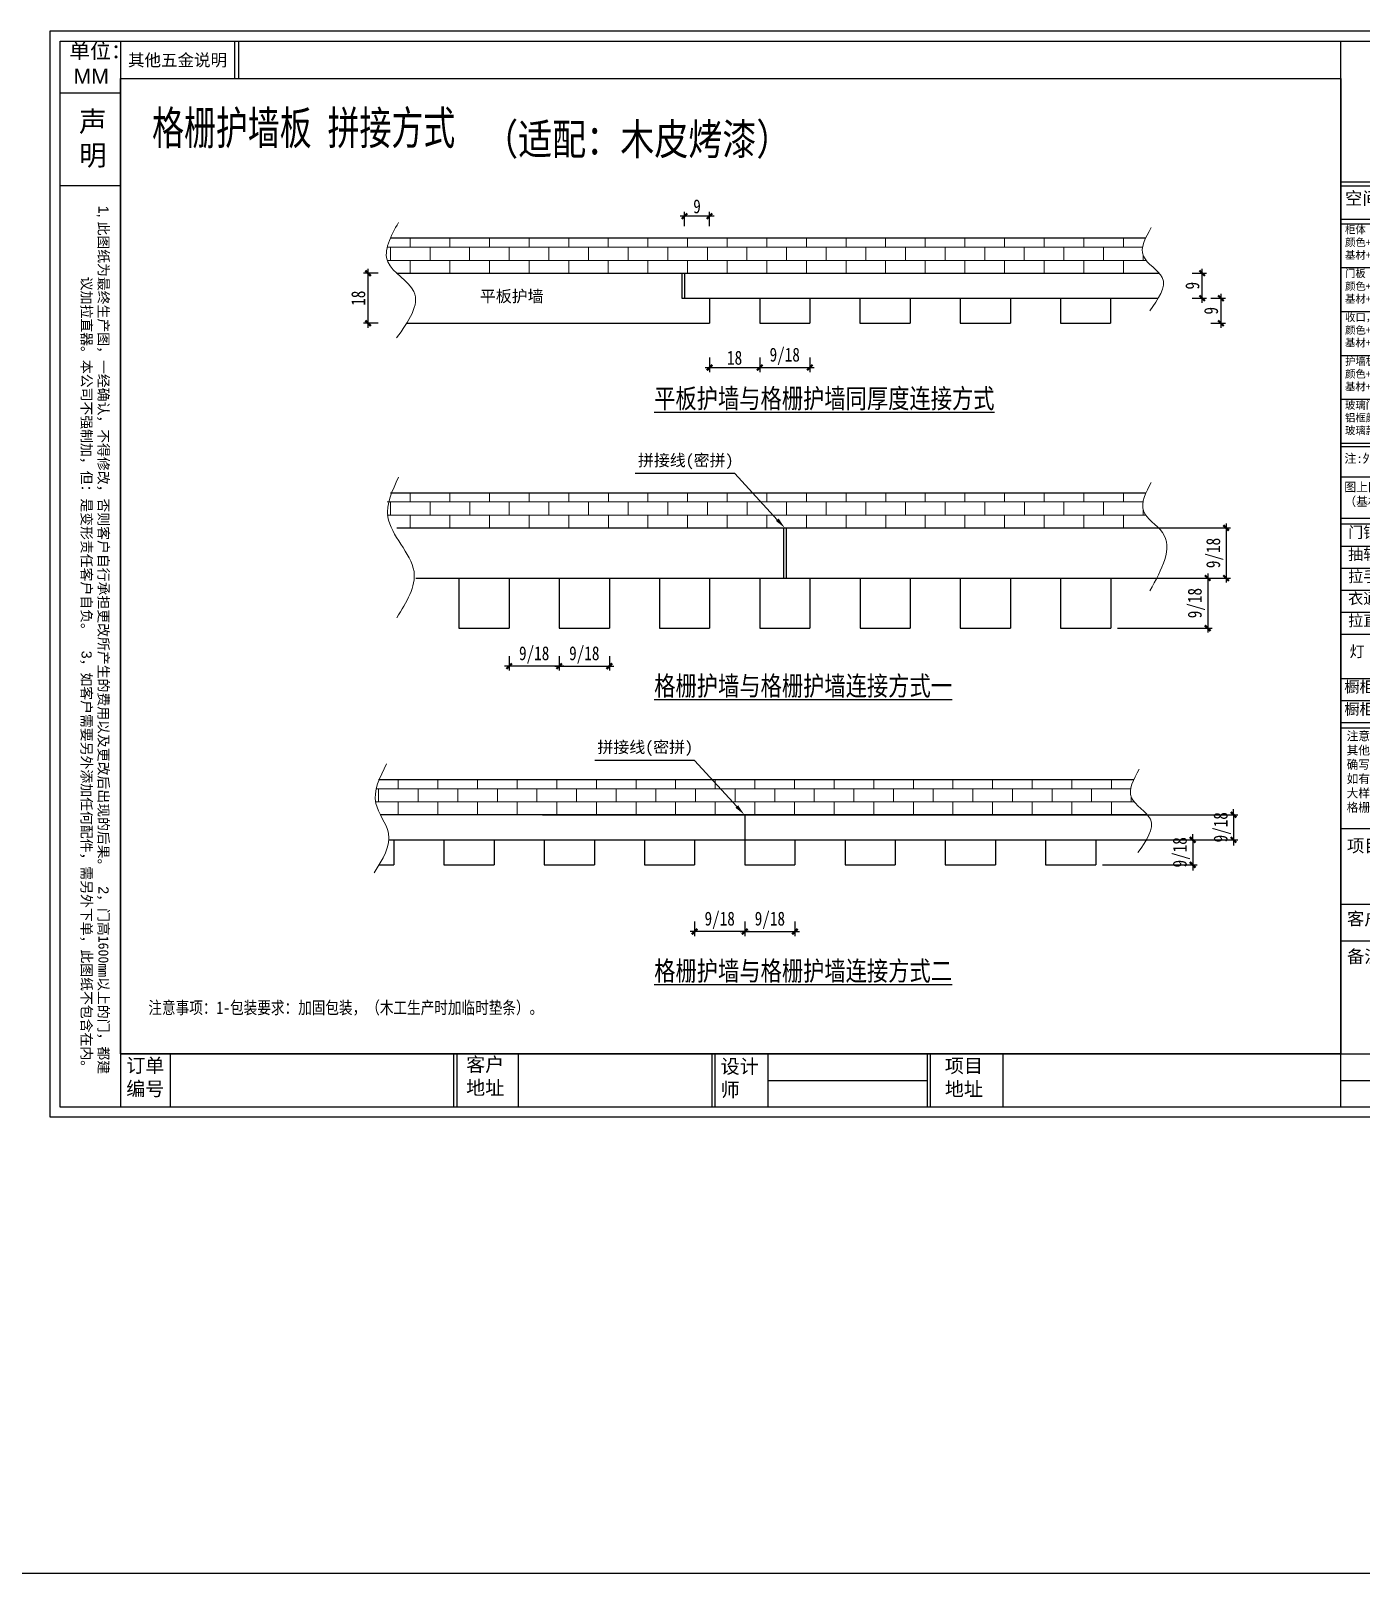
# Model space of a CAD drawing. Header units: millimetres. Extents: x 4862 to 20554, y 7569 to 11262.
# Drawn here: x 19748 to 20226, y 7569 to 8123 of the extents above; entities that cross this region are included whole.
import ezdxf
from ezdxf import colors
from ezdxf.entities.mleader import LeaderData, LeaderLine
from ezdxf.math import Vec2, Vec3

# ---------------------------------------------------------------- set-up
doc = ezdxf.new("R2010")
doc.units = ezdxf.units.MM
doc.layers.add('0 @ 1', color=7, linetype='Continuous')
doc.styles.get("Standard").update_dxf_attribs({"font": 'arial.ttf'})
doc.styles.add('宋', font='SimSun.ttf', dxfattribs={"width": 0.7})
doc.styles.add('宋体', font='SimSun.ttf')
doc.styles.add('家具尺寸文字', font='SimSun.ttf', dxfattribs={"width": 0.8})
doc.dimstyles.new('副本 固装比例2', dxfattribs={"dimscale": 2, "dimtxt": 2.5, "dimasz": 1, "dimexe": 0.8, "dimexo": 1.2, "dimgap": 0.5, "dimtad": 1, "dimdec": 0, "dimdsep": 46, "dimtxsty": '家具尺寸文字', "dimblk": 'ARCHTICK', "dimcen": 0, "dimdle": 0.8, "dimclrd": 8, "dimclre": 8, "dimclrt": 2, "dimadec": 1, "dimazin": 2, "dimtfac": 1, "dimtdec": 0, "dimtix": 1, "dimtmove": 2, "dimatfit": 2, "dimfxl": 0, "dimtolj": 1, "dimtzin": 0, "dimarcsym": 0})

# ---------------------------------------------------------------- blocks, each defined once
blk = doc.blocks.new('A$C398a0407')
for p, q in [((443.2, 6784), (443.2, 64)), ((1163.2, 6546.9), (1163.2, 6784)), ((1189.6, 6546.9), (1189.6, 6784)), ((8134, 64), (8134, 6784)), ((443.2, 6546.9), (8134, 6546.9)), ((8134, 5895.4), (9568, 5895.4)), ((8134, 5871.3), (9568, 5871.3)), ((8134, 5871.3), (9568, 5871.3)), ((8134, 5661), (9568, 5661)), ((8134, 5632.1), (9568, 5632.1)), ((8134, 5355.5), (9568, 5355.5)), ((8134, 5078.9), (9568, 5078.9)), ((8134, 4802.3), (9568, 4802.3)), ((8134, 4802.3), (9568, 4802.3)), ((8134, 4525.8), (9568, 4525.8)), ((8134, 4249.2), (9568, 4249.2)), ((8134, 4227.4), (9568, 4227.4)), ((8134, 4037), (9568, 4037)), ((8134, 3776.6), (9568, 3776.6)), ((8134, 3739.6), (9568, 3739.6)), ((8134, 3600.5), (9568, 3600.5)), ((8134, 3461.4), (9568, 3461.4)), ((8134, 3322.3), (9568, 3322.3)), ((8134, 3183.3), (9568, 3183.3)), ((8134, 3183.3), (9568, 3183.3)), ((8134, 3044.2), (9568, 3044.2)), ((8134, 3044.2), (9568, 3044.2)), ((8134, 2766.1), (9568, 2766.1)), ((8134, 2627), (9568, 2627)), ((8134, 2627), (9568, 2627)), ((8134, 2487.9), (9568, 2487.9)), ((8134, 2454.1), (9568, 2454.1)), ((8134, 2454.1), (9568, 2454.1)), ((8134, 2454.1), (9568, 2454.1)), ((8134, 1819.9), (9568, 1819.9)), ((8134, 1342.7), (9568, 1342.7)), ((8134, 1112.5), (9568, 1112.5)), ((443.2, 399), (9568, 399)), ((756.5, 399), (756.5, 64)), ((2542.3, 399), (2542.3, 64)), ((2562.3, 399), (2562.3, 64)), ((2948.7, 399), (2948.7, 64)), ((4169.9, 399), (4169.9, 64)), ((4189.9, 399), (4189.9, 64)), ((4522.7, 399), (4522.7, 64)), ((5527, 399), (5527, 64)), ((5547, 399), (5547, 64)), ((6003.2, 399), (6003.2, 64)), ((4522.7, 231.5), (5527, 231.5)), ((8134, 231.5), (9568, 231.5))]:
    blk.add_line(p, q)
at = {"color": 8}
for p, q in [((64, 6457.7), (443.2, 6457.7)), ((64, 5874.2), (443.2, 5874.2))]:
    blk.add_line(p, q, dxfattribs=at)
for points in [[(9632, 0), (0, 0), (0, 6848), (9632, 6848)], [(9568, 64), (64, 64), (64, 6784), (9568, 6784)]]:
    blk.add_lwpolyline(points, close=True)
at = {"color": 8, "attachment_point": 1, "style": '宋体'}
for s, width, gutter_width, insert, char_height in [('空间名称', 575.66, 12.1, (8160.3, 5832.6), 80), ('柜体\\P颜色+手册型号\\P基材+厚度', 575.66, 12.1, (8160.3, 5619.1), 48), ('门板\\P颜色+手册型号\\P基材+厚度', 575.66, 12.1, (8160.3, 5342.6), 48), ('收口，见光板\\P颜色+手册型号\\P基材+厚度', 575.66, 12.1, (8160.3, 5066), 48), ('护墙板\\P颜色+手册型号\\P基材+厚度', 575.66, 12.1, (8160.3, 4789.4), 48), ('玻璃门手册型号\\P铝框颜色：\\P玻璃款式：', 575.66, 12.1, (8160.3, 4512.8), 48), ('门铰', 580.458, 12.2, (8179.9, 3722), 70), ('抽轨', 580.458, 12.2, (8179.9, 3583), 70), ('拉手', 580.458, 12.2, (8179.9, 3443.9), 70), ('衣通', 580.458, 12.2, (8179.9, 3304.8), 70), ('拉直器', 580.458, 12.2, (8179.9, 3165.7), 70), ('灯', 580.458, 12.2, (8188.5, 2970.9), 70), ('橱柜支撑脚', 580.458, 12.2, (8156.4, 2748.2), 70), ('橱柜踢脚线', 580.458, 12.2, (8156.4, 2607.9), 70), ('客户\\P地址', 596.489, 12.5, (2621.8, 377), 88), ('订单\\P编号', 596.489, 12.5, (479.9, 370.6), 88), ('设计\\P师', 596.489, 12.5, (4225.5, 364.6), 88), ('项目\\P地址', 596.489, 12.5, (5638.6, 368.9), 88)]:
    blk.add_mtext_dynamic_manual_height_columns(s, width=width, gutter_width=gutter_width, heights=[0], dxfattribs=dict(at, insert=insert, char_height=char_height))
at = {"color": 8, "insert": (368.9, 272.3), "char_height": 64, "width": 5497.15, "attachment_point": 3, "rotation": 270}
blk.add_mtext('1, {\\fSimSun|b0|i0|c134|p2;此图纸为最终生产图，一经确认，不得修改，否则客户自行承担更改所产生的费用以及更改后出现的后果。  }2{\\fSimSun|b0|i0|c134|p2;，门高1600mm以上的门，都建议加拉直器。本公司不强制加，但：是变形责任客户自负。  }3{\\fSimSun|b0|i0|c134|p2;，如客户需要另外添加任何配件，需另外下单，此图纸不包含在内。}', dxfattribs=at)
at = {"attachment_point": 1, "style": '宋体'}
for s, width, gutter_width, insert, char_height in [('注:外抽面默认同门，内抽面同柜体。', 1290.05, 10.1, (8155.9, 4181), 56.296), ('{\\fMicrosoft YaHei|b0|i0|c134|p34;\\C2;注意：\\P其他非公司常用五金或者板材，必须图上明确写清楚五金的配法（客供或需工厂打样）\\P如有线条需写线条型号，非厂线条墙画线条大样图。\\P格栅造型，需附格栅大样图。}', 1407.047, 8.44, (8170.5, 2430.1), 54.045)]:
    blk.add_mtext_dynamic_manual_height_columns(s, width=width, gutter_width=gutter_width, heights=[0], dxfattribs=dict(at, insert=insert, char_height=char_height))
at = {"color": 1, "insert": (8155.9, 3999.7), "char_height": 54.688, "attachment_point": 1, "style": '宋体'}
blk.add_mtext_dynamic_manual_height_columns('图上同一种颜色的线表示同一种板材\\P（基材与颜色均一致）混搭产品注意', width=1290.05, gutter_width=10.1, heights=[0], dxfattribs=at)
at = {"layer": '0 @ 1', "color": 8, "attachment_point": 1}
for s, insert, char_height, width in [('\\pi13.703;单位：\\P\\pi40.286;MM', (107.3, 6770.1), 96, 391.163), ('{\\fSimSun|b0|i0|c134|p2;其他五金说明}', (490.9, 6701.9), 76.325, 737.994), ('声明', (182.3, 6340), 127.53, 194.038)]:
    blk.add_mtext(s, dxfattribs=dict(at, insert=insert, char_height=char_height, width=width))
at = {"layer": '0 @ 1', "color": 30, "char_height": 80, "width": 452.345, "attachment_point": 1}
for s, insert in [('{\\fSimSun|b0|i0|c134|p2;项目名称}', (8172.7, 1751.7)), ('{\\fSimSun|b0|i0|c134|p2;客户签字}', (8172.7, 1291.3)), ('{\\fSimSun|b0|i0|c134|p2;备注：}', (8172.7, 1053.7))]:
    blk.add_mtext(s, dxfattribs=dict(at, insert=insert))
blk = doc.blocks.new('_ArchTick')
at = {"color": 0, "linetype": 'ByBlock', "const_width": 0.4}
blk.add_lwpolyline([(-0.5, -0.5), (0.5, 0.5)], dxfattribs=at)
blk = doc.blocks.new('*D487')
at = {"color": 8, "lineweight": -2, "transparency": 16777216}
for p, q in [((19991.66, 8005.89), (19991.66, 8000.69)), ((20009.66, 8005.89), (20009.66, 8000.69)), ((19990.06, 8002.29), (20011.26, 8002.29))]:
    blk.add_line(p, q, dxfattribs=at)
at = {"layer": 'Defpoints', "color": 0, "transparency": 16777216}
for p in [(19991.66, 8018.19), (20009.66, 8018.19), (20009.66, 8002.29)]:
    blk.add_point(p, dxfattribs=at)
at = {"color": 8, "lineweight": -2, "transparency": 16777216, "xscale": 2, "yscale": 2, "zscale": 2, "rotation": 180}
blk.add_blockref('_ArchTick', (19991.66, 8002.29), dxfattribs=at)
at = {"color": 8, "lineweight": -2, "transparency": 16777216, "xscale": 2, "yscale": 2, "zscale": 2}
blk.add_blockref('_ArchTick', (20009.66, 8002.29), dxfattribs=at)
at = {"color": 2, "transparency": 16777216, "insert": (20000.66, 8005.79), "char_height": 5, "attachment_point": 5, "style": '家具尺寸文字'}
blk.add_mtext('\\A1;18', dxfattribs=at)
blk = doc.blocks.new('*D488')
at = {"color": 8, "lineweight": -2, "transparency": 16777216}
for p, q in [((19869.06, 8016.59), (19869.06, 8037.79)), ((19872.66, 8036.19), (19867.46, 8036.19)), ((19872.66, 8018.19), (19867.46, 8018.19))]:
    blk.add_line(p, q, dxfattribs=at)
at = {"layer": 'Defpoints', "color": 0, "transparency": 16777216}
for p in [(19869.06, 8036.19), (19880.14, 8036.19), (19882.89, 8018.19)]:
    blk.add_point(p, dxfattribs=at)
at = {"color": 8, "lineweight": -2, "transparency": 16777216, "xscale": 2, "yscale": 2, "zscale": 2}
for p, rotation in [((19869.06, 8036.19), 90), ((19869.06, 8018.19), 270)]:
    blk.add_blockref('_ArchTick', p, dxfattribs=dict(at, rotation=rotation))
at = {"color": 2, "transparency": 16777216, "insert": (19865.56, 8027.19), "char_height": 5, "attachment_point": 5, "rotation": 90, "style": '家具尺寸文字'}
blk.add_mtext('\\A1;18', dxfattribs=at)
blk = doc.blocks.new('*D489')
at = {"color": 8, "lineweight": -2, "transparency": 16777216}
for p, q in [((20168.53, 8025.59), (20168.53, 8037.79)), ((20164.93, 8036.19), (20170.13, 8036.19)), ((20164.93, 8027.19), (20170.13, 8027.19))]:
    blk.add_line(p, q, dxfattribs=at)
at = {"layer": 'Defpoints', "color": 0, "transparency": 16777216}
for p in [(20148.8, 8036.19), (20168.53, 8036.19), (20152.78, 8027.19)]:
    blk.add_point(p, dxfattribs=at)
at = {"color": 8, "lineweight": -2, "transparency": 16777216, "xscale": 2, "yscale": 2, "zscale": 2}
for p, rotation in [((20168.53, 8036.19), 90), ((20168.53, 8027.19), 270)]:
    blk.add_blockref('_ArchTick', p, dxfattribs=dict(at, rotation=rotation))
at = {"color": 2, "transparency": 16777216, "insert": (20165.03, 8031.69), "char_height": 5, "attachment_point": 5, "rotation": 90, "style": '家具尺寸文字'}
blk.add_mtext('\\A1;9', dxfattribs=at)
blk = doc.blocks.new('*D490')
at = {"color": 8, "lineweight": -2, "transparency": 16777216}
for p, q in [((20171.65, 8027.19), (20176.85, 8027.19)), ((20175.25, 8028.79), (20175.25, 8016.59)), ((20171.65, 8018.19), (20176.85, 8018.19))]:
    blk.add_line(p, q, dxfattribs=at)
at = {"layer": 'Defpoints', "color": 0, "transparency": 16777216}
for p in [(20150.67, 8027.19), (20135.66, 8018.19), (20175.25, 8018.19)]:
    blk.add_point(p, dxfattribs=at)
at = {"color": 8, "lineweight": -2, "transparency": 16777216, "xscale": 2, "yscale": 2, "zscale": 2}
for p, rotation in [((20175.25, 8027.19), 90), ((20175.25, 8018.19), 270)]:
    blk.add_blockref('_ArchTick', p, dxfattribs=dict(at, rotation=rotation))
at = {"color": 2, "transparency": 16777216, "insert": (20171.75, 8022.69), "char_height": 5, "attachment_point": 5, "rotation": 90, "style": '家具尺寸文字'}
blk.add_mtext('\\A1;9', dxfattribs=at)
blk = doc.blocks.new('*D483')
at = {"color": 8, "lineweight": -2, "transparency": 16777216}
for p, q in [((19993.26, 8056.65), (19981.06, 8056.65)), ((19982.66, 8053.05), (19982.66, 8058.25)), ((19991.66, 8053.05), (19991.66, 8058.25))]:
    blk.add_line(p, q, dxfattribs=at)
at = {"layer": 'Defpoints', "color": 0, "transparency": 16777216}
for p in [(19982.66, 8056.65), (19982.66, 8036.19), (19991.66, 8027.19)]:
    blk.add_point(p, dxfattribs=at)
at = {"color": 8, "lineweight": -2, "transparency": 16777216, "xscale": 2, "yscale": 2, "zscale": 2, "rotation": 180}
blk.add_blockref('_ArchTick', (19982.66, 8056.65), dxfattribs=at)
at = {"color": 8, "lineweight": -2, "transparency": 16777216, "xscale": 2, "yscale": 2, "zscale": 2}
blk.add_blockref('_ArchTick', (19991.66, 8056.65), dxfattribs=at)
at = {"color": 2, "transparency": 16777216, "insert": (19987.16, 8060.15), "char_height": 5, "attachment_point": 5, "style": '家具尺寸文字'}
blk.add_mtext('\\A1;9', dxfattribs=at)
blk = doc.blocks.new('*D484')
at = {"color": 8, "lineweight": -2, "transparency": 16777216}
for p, q in [((20009.66, 8005.89), (20009.66, 8000.69)), ((20027.66, 8005.89), (20027.66, 8000.69)), ((20008.06, 8002.29), (20029.26, 8002.29))]:
    blk.add_line(p, q, dxfattribs=at)
at = {"layer": 'Defpoints', "color": 0, "transparency": 16777216}
for p in [(20009.66, 8018.19), (20027.66, 8018.19), (20027.66, 8002.29)]:
    blk.add_point(p, dxfattribs=at)
at = {"color": 8, "lineweight": -2, "transparency": 16777216, "xscale": 2, "yscale": 2, "zscale": 2, "rotation": 180}
blk.add_blockref('_ArchTick', (20009.66, 8002.29), dxfattribs=at)
at = {"color": 8, "lineweight": -2, "transparency": 16777216, "xscale": 2, "yscale": 2, "zscale": 2}
blk.add_blockref('_ArchTick', (20027.66, 8002.29), dxfattribs=at)
at = {"color": 2, "transparency": 16777216, "insert": (20018.66, 8006.33), "char_height": 5, "attachment_point": 5, "style": '家具尺寸文字'}
blk.add_mtext('\\A1;9/18', dxfattribs=at)
blk = doc.blocks.new('*D485')
at = {"color": 8, "lineweight": -2, "transparency": 16777216}
for p, q in [((20002.71, 7799.76), (20023.91, 7799.76)), ((20004.31, 7803.36), (20004.31, 7798.16)), ((20022.31, 7803.36), (20022.31, 7798.16))]:
    blk.add_line(p, q, dxfattribs=at)
at = {"layer": 'Defpoints', "color": 0, "transparency": 16777216}
for p in [(20004.31, 7823.71), (20022.31, 7823.71), (20022.31, 7799.76)]:
    blk.add_point(p, dxfattribs=at)
at = {"color": 8, "lineweight": -2, "transparency": 16777216, "xscale": 2, "yscale": 2, "zscale": 2, "rotation": 180}
blk.add_blockref('_ArchTick', (20004.31, 7799.76), dxfattribs=at)
at = {"color": 8, "lineweight": -2, "transparency": 16777216, "xscale": 2, "yscale": 2, "zscale": 2}
blk.add_blockref('_ArchTick', (20022.31, 7799.76), dxfattribs=at)
at = {"color": 2, "transparency": 16777216, "insert": (20013.31, 7803.81), "char_height": 5, "attachment_point": 5, "style": '家具尺寸文字'}
blk.add_mtext('\\A1;9/18', dxfattribs=at)
blk = doc.blocks.new('*D486')
at = {"color": 8, "lineweight": -2, "transparency": 16777216}
for p, q in [((20005.91, 7799.76), (19984.71, 7799.76)), ((19986.31, 7803.36), (19986.31, 7798.16)), ((20004.31, 7803.36), (20004.31, 7798.16))]:
    blk.add_line(p, q, dxfattribs=at)
at = {"layer": 'Defpoints', "color": 0, "transparency": 16777216}
for p in [(19986.31, 7823.71), (20004.31, 7823.71), (19986.31, 7799.76)]:
    blk.add_point(p, dxfattribs=at)
at = {"color": 8, "lineweight": -2, "transparency": 16777216, "xscale": 2, "yscale": 2, "zscale": 2, "rotation": 180}
blk.add_blockref('_ArchTick', (19986.31, 7799.76), dxfattribs=at)
at = {"color": 8, "lineweight": -2, "transparency": 16777216, "xscale": 2, "yscale": 2, "zscale": 2}
blk.add_blockref('_ArchTick', (20004.31, 7799.76), dxfattribs=at)
at = {"color": 2, "transparency": 16777216, "insert": (19995.31, 7803.81), "char_height": 5, "attachment_point": 5, "style": '家具尺寸文字'}
blk.add_mtext('\\A1;9/18', dxfattribs=at)
blk = doc.blocks.new('*D479')
at = {"color": 8, "lineweight": -2, "transparency": 16777216}
for p, q in [((19937.69, 7898.66), (19937.69, 7893.46)), ((19955.69, 7898.66), (19955.69, 7893.46)), ((19936.09, 7895.06), (19957.29, 7895.06))]:
    blk.add_line(p, q, dxfattribs=at)
at = {"layer": 'Defpoints', "color": 0, "transparency": 16777216}
for p in [(19937.69, 7908.7), (19955.69, 7908.7), (19955.69, 7895.06)]:
    blk.add_point(p, dxfattribs=at)
at = {"color": 8, "lineweight": -2, "transparency": 16777216, "xscale": 2, "yscale": 2, "zscale": 2, "rotation": 180}
blk.add_blockref('_ArchTick', (19937.69, 7895.06), dxfattribs=at)
at = {"color": 8, "lineweight": -2, "transparency": 16777216, "xscale": 2, "yscale": 2, "zscale": 2}
blk.add_blockref('_ArchTick', (19955.69, 7895.06), dxfattribs=at)
at = {"color": 2, "transparency": 16777216, "insert": (19946.69, 7899.1), "char_height": 5, "attachment_point": 5, "style": '家具尺寸文字'}
blk.add_mtext('\\A1;9/18', dxfattribs=at)
blk = doc.blocks.new('*D480')
at = {"color": 8, "lineweight": -2, "transparency": 16777216}
for p, q in [((19919.69, 7898.66), (19919.69, 7893.46)), ((19937.69, 7898.66), (19937.69, 7893.46)), ((19939.29, 7895.06), (19918.09, 7895.06))]:
    blk.add_line(p, q, dxfattribs=at)
at = {"layer": 'Defpoints', "color": 0, "transparency": 16777216}
for p in [(19919.69, 7908.7), (19937.69, 7908.7), (19919.69, 7895.06)]:
    blk.add_point(p, dxfattribs=at)
at = {"color": 8, "lineweight": -2, "transparency": 16777216, "xscale": 2, "yscale": 2, "zscale": 2, "rotation": 180}
blk.add_blockref('_ArchTick', (19919.69, 7895.06), dxfattribs=at)
at = {"color": 8, "lineweight": -2, "transparency": 16777216, "xscale": 2, "yscale": 2, "zscale": 2}
blk.add_blockref('_ArchTick', (19937.69, 7895.06), dxfattribs=at)
at = {"color": 2, "transparency": 16777216, "insert": (19928.69, 7899.1), "char_height": 5, "attachment_point": 5, "style": '家具尺寸文字'}
blk.add_mtext('\\A1;9/18', dxfattribs=at)
blk = doc.blocks.new('*D491')
at = {"color": 8, "lineweight": -2, "transparency": 16777216}
for p, q in [((20146.29, 7944.7), (20178.71, 7944.7)), ((20177.11, 7946.3), (20177.11, 7925.1)), ((20146.29, 7926.7), (20178.71, 7926.7))]:
    blk.add_line(p, q, dxfattribs=at)
at = {"layer": 'Defpoints', "color": 0, "transparency": 16777216}
for p in [(20143.89, 7944.7), (20143.89, 7926.7), (20177.11, 7926.7)]:
    blk.add_point(p, dxfattribs=at)
at = {"color": 8, "lineweight": -2, "transparency": 16777216, "xscale": 2, "yscale": 2, "zscale": 2}
for p, rotation in [((20177.11, 7944.7), 90), ((20177.11, 7926.7), 270)]:
    blk.add_blockref('_ArchTick', p, dxfattribs=dict(at, rotation=rotation))
at = {"color": 2, "transparency": 16777216, "insert": (20173.07, 7935.7), "char_height": 5, "attachment_point": 5, "rotation": 90, "style": '家具尺寸文字'}
blk.add_mtext('\\A1;9/18', dxfattribs=at)
blk = doc.blocks.new('*D492')
at = {"color": 8, "lineweight": -2, "transparency": 16777216}
for p, q in [((20138.09, 7926.7), (20172.1, 7926.7)), ((20170.5, 7928.3), (20170.5, 7907.1)), ((20138.09, 7908.7), (20172.1, 7908.7))]:
    blk.add_line(p, q, dxfattribs=at)
at = {"layer": 'Defpoints', "color": 0, "transparency": 16777216}
for p in [(20135.69, 7926.7), (20135.69, 7908.7), (20170.5, 7908.7)]:
    blk.add_point(p, dxfattribs=at)
at = {"color": 8, "lineweight": -2, "transparency": 16777216, "xscale": 2, "yscale": 2, "zscale": 2}
for p, rotation in [((20170.5, 7926.7), 90), ((20170.5, 7908.7), 270)]:
    blk.add_blockref('_ArchTick', p, dxfattribs=dict(at, rotation=rotation))
at = {"color": 2, "transparency": 16777216, "insert": (20166.45, 7917.7), "char_height": 5, "attachment_point": 5, "rotation": 90, "style": '家具尺寸文字'}
blk.add_mtext('\\A1;9/18', dxfattribs=at)
blk = doc.blocks.new('*D481')
at = {"color": 8, "lineweight": -2, "transparency": 16777216}
for p, q in [((20179.78, 7841.71), (20179.78, 7843.71)), ((20140.92, 7841.71), (20181.38, 7841.71)), ((20179.78, 7841.71), (20179.78, 7832.71)), ((20140.92, 7832.71), (20181.38, 7832.71)), ((20179.78, 7832.71), (20179.78, 7830.71))]:
    blk.add_line(p, q, dxfattribs=at)
at = {"layer": 'Defpoints', "color": 0, "transparency": 16777216}
for p in [(20138.52, 7841.71), (20138.52, 7832.71), (20179.78, 7832.71)]:
    blk.add_point(p, dxfattribs=at)
at = {"color": 8, "lineweight": -2, "transparency": 16777216, "xscale": 2, "yscale": 2, "zscale": 2}
for p, rotation in [((20179.78, 7841.71), 270), ((20179.78, 7832.71), 90)]:
    blk.add_blockref('_ArchTick', p, dxfattribs=dict(at, rotation=rotation))
at = {"color": 2, "transparency": 16777216, "insert": (20175.73, 7837.21), "char_height": 5, "attachment_point": 5, "rotation": 90, "style": '家具尺寸文字'}
blk.add_mtext('\\A1;9/18', dxfattribs=at)
blk = doc.blocks.new('*D482')
at = {"color": 8, "lineweight": -2, "transparency": 16777216}
for p, q in [((20132.71, 7832.71), (20166.72, 7832.71)), ((20165.12, 7832.71), (20165.12, 7834.71)), ((20165.12, 7832.71), (20165.12, 7823.71)), ((20132.71, 7823.71), (20166.72, 7823.71)), ((20165.12, 7823.71), (20165.12, 7821.71))]:
    blk.add_line(p, q, dxfattribs=at)
at = {"layer": 'Defpoints', "color": 0, "transparency": 16777216}
for p in [(20130.31, 7832.71), (20130.31, 7823.71), (20165.12, 7823.71)]:
    blk.add_point(p, dxfattribs=at)
at = {"color": 8, "lineweight": -2, "transparency": 16777216, "xscale": 2, "yscale": 2, "zscale": 2}
for p, rotation in [((20165.12, 7832.71), 270), ((20165.12, 7823.71), 90)]:
    blk.add_blockref('_ArchTick', p, dxfattribs=dict(at, rotation=rotation))
at = {"color": 2, "transparency": 16777216, "insert": (20161.08, 7828.21), "char_height": 5, "attachment_point": 5, "rotation": 90, "style": '家具尺寸文字'}
blk.add_mtext('\\A1;9/18', dxfattribs=at)

msp = doc.modelspace()

# ---------------------------------------------------------------- hatches: boundary and pattern name
at = {"lineweight": 13, "true_color": 0x939598}
h = msp.add_hatch(dxfattribs=at)
h.set_pattern_fill('AR-BRSTD', color=252, scale=0.07)
h.set_pattern_definition([(0, (-315972.9025, 65394.375), (0, 4.741926), []), (90, (-315972.9025, 65394.375), (-7.112, 4.741926), [4.741926, -4.741926])])
edge = h.paths.add_edge_path()
edge.add_spline(control_points=[(19877.062, 8048.715), (19875.731, 8045.662), (19874.679, 8041.086), (19877.96, 8037.473), (19879.315, 8036.194)], knot_values=[5.5859042, 5.5859042, 5.5859042, 5.5859042, 14.7093493, 19.9568971, 19.9568971, 19.9568971, 19.9568971], degree=3, periodic=0)
edge.add_line((19879.315, 8036.194), (20153.104, 8036.194))
edge.add_spline(control_points=[(20153.104, 8036.194), (20151.309, 8038.227), (20145.941, 8041.586), (20147.164, 8046.409), (20148.205, 8048.715)], knot_values=[3.7594089, 3.7594089, 3.7594089, 3.7594089, 11.9584584, 18.8224683, 18.8224683, 18.8224683, 18.8224683], degree=3, periodic=0)
edge.add_line((20148.205, 8048.715), (19877.062, 8048.715))
h = msp.add_hatch(dxfattribs=at)
h.set_pattern_fill('AR-BRSTD', color=252, scale=0.07)
h.set_pattern_definition([(0, (-315972.8763, 65302.8824), (0, 4.741926), []), (90, (-315972.876, 65302.8824), (-7.112, 4.741926), [4.741926, -4.741926])])
edge = h.paths.add_edge_path()
edge.add_spline(control_points=[(19877.088, 7957.222), (19875.757, 7954.17), (19874.705, 7949.593), (19877.986, 7945.98), (19879.341, 7944.702)], knot_values=[5.5859042, 5.5859042, 5.5859042, 5.5859042, 14.7093493, 19.9568971, 19.9568971, 19.9568971, 19.9568971], degree=3, periodic=0)
edge.add_line((19879.341, 7944.702), (20153.13, 7944.702))
edge.add_spline(control_points=[(20153.13, 7944.702), (20151.336, 7946.735), (20145.967, 7950.093), (20147.19, 7954.917), (20148.231, 7957.222)], knot_values=[3.7594089, 3.7594089, 3.7594089, 3.7594089, 11.9584584, 18.8224683, 18.8224683, 18.8224683, 18.8224683], degree=3, periodic=0)
edge.add_line((20148.231, 7957.222), (19877.088, 7957.222))
h = msp.add_hatch(dxfattribs=at)
h.set_pattern_fill('AR-BRSTD', color=252, scale=0.07)
h.set_pattern_definition([(0, (-315977.178, 65199.8875), (0, 4.741926), []), (90, (-315977.178, 65199.8875), (-7.112, 4.741926), [4.741926, -4.741926])])
edge = h.paths.add_edge_path()
edge.add_spline(control_points=[(20148.829, 7841.707), (20147.034, 7843.74), (20141.665, 7847.098), (20142.888, 7851.922), (20143.93, 7854.228)], knot_values=[1.4459265, 1.4459265, 1.4459265, 1.4459265, 4.5994071, 7.2394109, 7.2394109, 7.2394109, 7.2394109], degree=3, periodic=0)
edge.add_line((20143.93, 7854.228), (19873.001, 7854.228))
edge.add_spline(control_points=[(19873.001, 7854.228), (19871.716, 7851.054), (19871.091, 7846.763), (19872.677, 7843.483), (19873.564, 7841.707)], knot_values=[3.1032801, 3.1032801, 3.1032801, 3.1032801, 8.1718607, 11.087165, 11.087165, 11.087165, 11.087165], degree=3, periodic=0)
edge.add_line((19873.564, 7841.707), (20148.829, 7841.707))

# ---------------------------------------------------------------- linework, layer by layer
for p, q in [((19880.145, 8036.194), (20148.802, 8036.194)), ((19981.661, 8036.194), (19981.661, 8027.194)), ((19982.661, 8036.194), (19982.661, 8027.194)), ((19981.661, 8027.194), (20152.777, 8027.194)), ((19991.661, 8027.194), (19991.661, 8018.194)), ((20009.661, 8027.194), (20009.661, 8018.194)), ((20027.661, 8027.194), (20027.661, 8018.194)), ((20045.661, 8027.194), (20045.661, 8018.194)), ((20063.661, 8027.194), (20063.661, 8018.194)), ((20081.661, 8027.194), (20081.661, 8018.194)), ((20099.661, 8027.194), (20099.661, 8018.194)), ((20117.661, 8027.194), (20117.661, 8018.194)), ((20135.661, 8027.194), (20135.661, 8018.194)), ((19882.892, 8018.194), (19991.661, 8018.194)), ((20009.661, 8018.194), (20027.661, 8018.194)), ((20045.661, 8018.194), (20063.661, 8018.194)), ((20081.661, 8018.194), (20099.661, 8018.194)), ((20117.661, 8018.194), (20135.661, 8018.194)), ((19880.171, 7944.702), (20148.829, 7944.702)), ((20018.187, 7944.702), (20018.187, 7926.702)), ((20019.187, 7944.702), (20019.187, 7926.702)), ((19886.157, 7926.702), (20152.803, 7926.702)), ((19901.687, 7926.702), (19901.687, 7908.702)), ((19919.687, 7926.702), (19919.687, 7908.702)), ((19937.687, 7926.702), (19937.687, 7908.702)), ((19955.687, 7926.702), (19955.687, 7908.702)), ((19973.687, 7926.702), (19973.687, 7908.702)), ((19991.687, 7926.702), (19991.687, 7908.702)), ((20009.687, 7926.702), (20009.687, 7908.702)), ((20027.687, 7926.702), (20027.687, 7908.702)), ((20045.687, 7926.702), (20045.687, 7908.702)), ((20063.687, 7926.702), (20063.687, 7908.702)), ((20081.687, 7926.702), (20081.687, 7908.702)), ((20099.687, 7926.702), (20099.687, 7908.702)), ((20117.687, 7926.702), (20117.687, 7908.702)), ((20135.687, 7926.702), (20135.687, 7908.702)), ((19901.687, 7908.702), (19919.687, 7908.702)), ((19937.687, 7908.702), (19955.687, 7908.702)), ((19973.687, 7908.702), (19991.687, 7908.702)), ((20009.687, 7908.702), (20027.687, 7908.702)), ((20045.687, 7908.702), (20063.687, 7908.702)), ((20081.687, 7908.702), (20099.687, 7908.702)), ((20117.687, 7908.702), (20135.687, 7908.702)), ((19931.687, 7841.707), (20148.829, 7841.707)), ((20004.311, 7841.707), (20004.311, 7832.707)), ((19876.428, 7832.707), (20148.502, 7832.707)), ((19878.311, 7832.707), (19878.311, 7823.707)), ((19896.311, 7832.707), (19896.311, 7823.707)), ((19914.311, 7832.707), (19914.311, 7823.707)), ((19932.311, 7832.707), (19932.311, 7823.707)), ((19950.311, 7832.707), (19950.311, 7823.707)), ((19968.311, 7832.707), (19968.311, 7823.707)), ((19986.311, 7832.707), (19986.311, 7823.707)), ((20004.311, 7832.707), (20004.311, 7823.707)), ((20022.311, 7832.707), (20022.311, 7823.707)), ((20040.311, 7832.707), (20040.311, 7823.707)), ((20058.311, 7832.707), (20058.311, 7823.707)), ((20076.311, 7832.707), (20076.311, 7823.707)), ((20094.311, 7832.707), (20094.311, 7823.707)), ((20112.311, 7832.707), (20112.311, 7823.707)), ((20130.311, 7832.707), (20130.311, 7823.707)), ((19873, 7823.707), (19878.311, 7823.707)), ((19896.311, 7823.707), (19914.311, 7823.707)), ((19932.311, 7823.707), (19950.311, 7823.707)), ((19968.311, 7823.707), (19986.311, 7823.707)), ((20004.311, 7823.707), (20022.311, 7823.707)), ((20040.311, 7823.707), (20058.311, 7823.707)), ((20076.311, 7823.707), (20094.311, 7823.707)), ((20112.311, 7823.707), (20130.311, 7823.707)), ((4862.317, 7569.359), (20477.138, 7569.359))]:
    msp.add_line(p, q)
at = {"color": 251, "true_color": 0x636466}
msp.add_line((20148.829, 7841.707), (19873.564, 7841.707), dxfattribs=at)
at = {"color": 1}
msp.add_lwpolyline([(19754.896, 8123.209), (20303.654, 8123.209), (20303.654, 7733.061), (19754.896, 7733.061)], close=True, dxfattribs=at)
msp.add_lwpolyline([(20218.309, 7755.794), (19780.147, 7755.794), (19780.147, 8106.055), (20218.309, 8106.055)], close=True)
at = {"color": 251, "true_color": 0x636466}
for points in [[(20148.205, 8048.715), (19877.062, 8048.715)], [(20148.231, 7957.222), (19877.088, 7957.222)], [(20143.93, 7854.228), (19872.786, 7854.228)]]:
    msp.add_lwpolyline(points, dxfattribs=at)
for points in [[(19879.315, 8036.194), (20153.104, 8036.194)], [(19879.341, 7944.702), (20153.13, 7944.702)]]:
    msp.add_lwpolyline(points)
at = {"color": 251, "lineweight": 5, "true_color": 0x636466}
for points in [[(19880.004, 8054.433), (19876.141, 8040.24), (19885.532, 8029.556), (19879.319, 8012.953)], [(20150.207, 8052.568), (20147.418, 8042.318), (20154.2, 8034.602), (20149.713, 8022.61)], [(19880.03, 7962.94), (19876.168, 7948.747), (19885.558, 7929.064), (19879.345, 7912.46)], [(20150.234, 7961.076), (20147.444, 7950.825), (20154.226, 7943.109), (20149.739, 7922.118)], [(19875.728, 7859.945), (19871.866, 7845.752), (19876.383, 7835.069), (19871.249, 7820.891)], [(20145.932, 7858.081), (20143.142, 7847.83), (20149.924, 7840.114), (20145.437, 7828.123)]]:
    msp.add_spline(points, degree=3, dxfattribs=at)

# ---------------------------------------------------------------- block references
at = {"xscale": 0.05697241813319785, "yscale": 0.05697241813319785, "zscale": 0.05697241813319785}
msp.add_blockref('A$C398a0407', (19754.896, 7733.061), dxfattribs=at)

# ---------------------------------------------------------------- texts
at = {"color": 50, "style": '家具尺寸文字', "width": 0.8}
msp.add_text('（适配：木皮烤漆）', height=11.2, dxfattribs=at).set_placement((19910.706, 8078.7))
at = {"color": 1, "insert": (19791.517, 8094.388), "char_height": 12, "width": 133.36465, "attachment_point": 1, "style": '宋'}
msp.add_mtext('格栅护墙板 拼接方式', dxfattribs=at)
at = {"color": 4, "char_height": 4.1923, "style": '宋体'}
for s, insert, width, attachment_point in [('平板护墙', (19909.21, 8027.697), 82.36436, 4), ('拼接线(密拼)', (20000.251, 7968.429), 37.87103, 6), ('拼接线(密拼)', (19985.709, 7865.446), 37.87103, 6)]:
    msp.add_mtext(s, dxfattribs=dict(at, insert=insert, width=width, attachment_point=attachment_point))
at = {"color": 50, "char_height": 7, "attachment_point": 4, "style": '家具尺寸文字'}
for s, insert, width in [('{\\L\\C256;平板护墙与格栅护墙同厚度连接方式}', (19971.757, 7990.814), 131.81525), ('{\\L\\C256;格栅护墙与格栅护墙连接方式一}', (19971.783, 7887.609), 136.2899), ('{\\L\\C256;格栅护墙与格栅护墙连接方式二}', (19971.783, 7785.243), 132.9245)]:
    msp.add_mtext(s, dxfattribs=dict(at, insert=insert, width=width))
at = {"color": 6, "insert": (19790.19, 7774.671), "char_height": 4.48, "width": 237.40367, "attachment_point": 1, "style": '家具尺寸文字'}
msp.add_mtext('注意事项：1-包装要求：加固包装，（木工生产时加临时垫条）。', dxfattribs=at)

# ---------------------------------------------------------------- dimensions: what is measured, and where the dimension line sits
for base, p1, p2, picture, middle in [((19982.661, 8056.653), (19991.661, 8027.194), (19982.661, 8036.194), '*D483', (19987.161, 8060.153)), ((20009.661, 8002.289), (19991.661, 8018.194), (20009.661, 8018.194), '*D487', (20000.661, 8005.789))]:
    dim = msp.add_linear_dim(base=base, p1=p1, p2=p2, dimstyle='副本 固装比例2')
    dim.commit()
    dim.dimension.update_dxf_attribs({"geometry": picture, "text_midpoint": middle})
for base, p1, p2, picture, middle in [((19869.061, 8036.194), (19882.892, 8018.194), (19880.145, 8036.194), '*D488', (19865.561, 8027.194)), ((20168.531, 8036.194), (20152.777, 8027.194), (20148.802, 8036.194), '*D489', (20165.031, 8031.694)), ((20175.249, 8018.194), (20150.666, 8027.194), (20135.661, 8018.194), '*D490', (20171.749, 8022.694))]:
    dim = msp.add_linear_dim(base=base, p1=p1, p2=p2, angle=90, dimstyle='副本 固装比例2')
    dim.commit()
    dim.dimension.update_dxf_attribs({"geometry": picture, "text_midpoint": middle})
for base, p1, p2, text, picture, middle in [((20027.661, 8002.289), (20009.661, 8018.194), (20027.661, 8018.194), '9/18', '*D484', (20018.661, 8006.334)), ((19919.687, 7895.057), (19937.687, 7908.702), (19919.687, 7908.702), '9/<>', '*D480', (19928.687, 7899.102)), ((19955.687, 7895.057), (19937.687, 7908.702), (19955.687, 7908.702), '9/<>', '*D479', (19946.687, 7899.102)), ((19986.311, 7799.765), (20004.311, 7823.707), (19986.311, 7823.707), '9/<>', '*D486', (19995.311, 7803.809)), ((20022.311, 7799.765), (20004.311, 7823.707), (20022.311, 7823.707), '9/<>', '*D485', (20013.311, 7803.809))]:
    dim = msp.add_linear_dim(base=base, p1=p1, p2=p2, text=text, dimstyle='副本 固装比例2')
    dim.commit()
    dim.dimension.update_dxf_attribs({"geometry": picture, "text_midpoint": middle})
at = {"color": 1}
for base, p1, p2, text, picture, middle in [((20177.111, 7926.702), (20143.893, 7944.702), (20143.893, 7926.702), '9/<>', '*D491', (20173.067, 7935.702)), ((20170.496, 7908.702), (20135.687, 7926.702), (20135.687, 7908.702), '9/18', '*D492', (20166.451, 7917.702)), ((20179.778, 7832.707), (20138.518, 7841.707), (20138.518, 7832.707), '9/18', '*D481', (20175.733, 7837.207)), ((20165.12, 7823.707), (20130.311, 7832.707), (20130.311, 7823.707), '9/18', '*D482', (20161.076, 7828.207))]:
    dim = msp.add_linear_dim(base=base, p1=p1, p2=p2, angle=90, text=text, dimstyle='副本 固装比例2', override={"dimfxl": 30, "dimarcsym": 1}, dxfattribs=at)
    dim.commit()
    dim.dimension.update_dxf_attribs({"geometry": picture, "text_midpoint": middle})

# ---------------------------------------------------------------- leaders
at = {"color": 4}
ml = msp.add_multileader_mtext('Standard', dxfattribs=at)
ml.set_content('', color=4)
ml.set_leader_properties()
ml.build(insert=Vec2(0, 0))
ctx = ml.context
ctx.base_point, ctx.plane_origin = Vec3(19960.965, 7964.202), Vec3(20022.481, 7992.141)
ctx.text_align_type = 2
notes = []
notes.append((ctx, [(0, (1, 1, 0), (20000.77, 7964.202), (-1, 0), 35.805, [(0, [(20018.687, 7944.702)], 0, [])])]))
ctx.mtext.insert, ctx.mtext.alignment, ctx.mtext.flow_direction = Vec3(19962.965, 7966.202), 3, 5
ml = msp.add_multileader_mtext('Standard', dxfattribs=at)
ml.set_content('', color=4)
ml.set_leader_properties()
ml.build(insert=Vec2(0, 0))
ctx = ml.context
ctx.base_point, ctx.plane_origin = Vec3(19946.423, 7861.219), Vec3(20007.939, 7889.158)
ctx.text_align_type = 2
notes.append((ctx, [(0, (1, 1, 0), (19986.228, 7861.219), (-1, 0), 35.805, [(0, [(20004.145, 7841.719)], 0, [])])]))
ctx.mtext.insert, ctx.mtext.alignment, ctx.mtext.flow_direction = Vec3(19948.423, 7863.219), 3, 5
for ctx, leaders in notes:
    for number, flags, end, landing, length, lines in leaders:
        leader = LeaderData()
        leader.index, (leader.has_last_leader_line, leader.has_dogleg_vector, leader.attachment_direction) = number, flags
        leader.last_leader_point, leader.dogleg_vector, leader.dogleg_length = Vec3(end), Vec3(landing), length
        for number, points, colour, breaks in lines:
            line = LeaderLine()
            line.index, line.vertices, line.color, line.breaks = number, Vec3.list(points), colors.encode_raw_color(colour), breaks
            leader.lines.append(line)
        ctx.leaders.append(leader)

doc.saveas('drawing.dxf')
